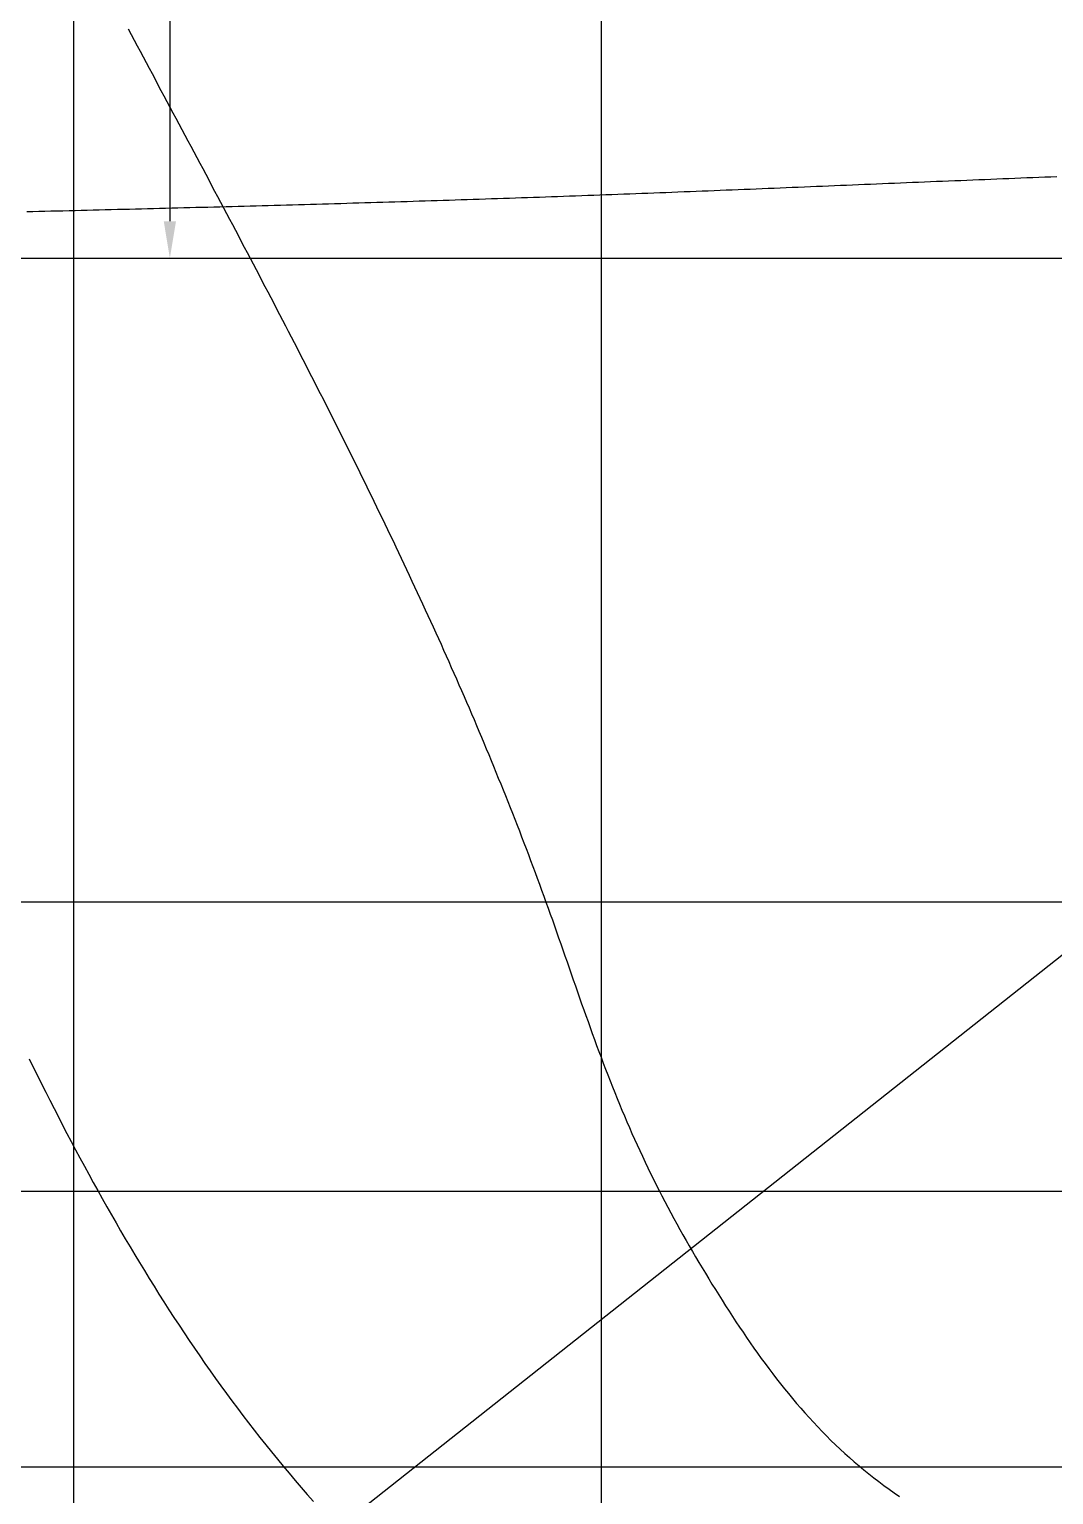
# Model space of a CAD drawing. Extents: x 3 to 181, y 2 to 128.
# Drawn here: x 86.16 to 91.73, y 86.27 to 94.24 of the extents above; entities that cross this region are included whole.
import ezdxf

# ---------------------------------------------------------------- set-up
doc = ezdxf.new("R2010")
doc.units = 0
doc.linetypes.add('ACAD_ISO02W100', pattern=[15, 12, -3])
doc.layers.get('0').update_dxf_attribs({"linetype": 'CONTINUOUS'})

msp = doc.modelspace()

# ---------------------------------------------------------------- linework, layer by layer
at = {"linetype": 'BYBLOCK'}
msp.add_line((86.9267, 93.1926), (86.9253, 99.0977), dxfattribs=at)
for p, q in [((86.403, 80.4193), (86.403, 95.6918)), ((89.2704, 80.4193), (89.2704, 95.6918)), ((92.1377, 89.4914), (80.6682, 89.4914)), ((92.1377, 89.4914), (80.6683, 89.4914)), ((92.1377, 89.4914), (80.6683, 80.4193)), ((92.1377, 89.4914), (80.8265, 89.4914)), ((92.1377, 89.4914), (80.9743, 89.4914)), ((92.1377, 89.4914), (81.2645, 89.4914)), ((92.1377, 89.4914), (82.3088, 89.4914)), ((92.1377, 89.4914), (82.357, 89.4914)), ((92.1377, 89.4914), (83.371, 89.4914)), ((92.1377, 89.4914), (86.2721, 89.4914)), ((92.1377, 89.4914), (87.1377, 89.4914)), ((80.6683, 87.9221), (92.1377, 87.9221)), ((92.1377, 86.4209), (80.6683, 86.4221))]:
    msp.add_line(p, q)
at = {"linetype": 'ACAD_ISO02W100'}
msp.add_line((80.6671, 92.9926), (92.1377, 92.9926), dxfattribs=at)
for points in [[(86.698, 94.2378, 0), (86.7143, 94.2075, 0), (86.7306, 94.1772, 0), (86.7469, 94.1468, 0), (86.7631, 94.1165, 0), (86.7794, 94.0861, 0), (86.7957, 94.0558, 0), (86.812, 94.0254, 0), (86.8282, 93.9951, 0), (86.8445, 93.9647, 0), (86.8607, 93.9344, 0), (86.877, 93.904, 0), (86.8932, 93.8737, 0), (86.9095, 93.8433, 0), (86.9257, 93.8129, 0), (86.9419, 93.7826, 0), (86.9582, 93.7522, 0), (86.9744, 93.7218, 0), (86.9906, 93.6914, 0), (87.0068, 93.661, 0), (87.023, 93.6306, 0), (87.0392, 93.6002, 0), (87.0554, 93.5699, 0), (87.0716, 93.5395, 0), (87.0878, 93.509, 0), (87.1039, 93.4786, 0), (87.1201, 93.4482, 0), (87.1363, 93.4178, 0), (87.1524, 93.3874, 0), (87.1686, 93.357, 0), (87.1847, 93.3265, 0), (87.2008, 93.2961, 0), (87.217, 93.2657, 0), (87.2331, 93.2352, 0), (87.2492, 93.2048, 0), (87.2653, 93.1743, 0), (87.2814, 93.1439, 0), (87.2975, 93.1134, 0), (87.3135, 93.0829, 0), (87.3296, 93.0524, 0), (87.3456, 93.022, 0), (87.3617, 92.9915, 0), (87.3777, 92.961, 0), (87.3937, 92.9305, 0), (87.4097, 92.9, 0), (87.4257, 92.8695, 0), (87.4417, 92.8389, 0), (87.4576, 92.8084, 0), (87.4736, 92.7779, 0), (87.4895, 92.7473, 0), (87.5054, 92.7168, 0), (87.5213, 92.6862, 0), (87.5372, 92.6557, 0), (87.5531, 92.6251, 0), (87.5689, 92.5945, 0), (87.5847, 92.5639, 0), (87.6005, 92.5333, 0), (87.6163, 92.5027, 0), (87.6321, 92.4721, 0), (87.6478, 92.4414, 0), (87.6636, 92.4108, 0), (87.6793, 92.3801, 0), (87.6949, 92.3495, 0), (87.7106, 92.3188, 0), (87.7262, 92.2881, 0), (87.7419, 92.2574, 0), (87.7575, 92.2267, 0), (87.773, 92.196, 0), (87.7886, 92.1653, 0), (87.8041, 92.1346, 0), (87.8196, 92.1038, 0), (87.835, 92.073, 0), (87.8505, 92.0423, 0), (87.8659, 92.0115, 0), (87.8813, 91.9807, 0), (87.8966, 91.9499, 0), (87.912, 91.9191, 0), (87.9273, 91.8882, 0), (87.9425, 91.8574, 0), (87.9578, 91.8265, 0), (87.973, 91.7956, 0), (87.9882, 91.7648, 0), (88.0033, 91.7338, 0), (88.0184, 91.7029, 0), (88.0335, 91.672, 0), (88.0486, 91.6411, 0), (88.0636, 91.6101, 0), (88.0786, 91.5791, 0), (88.0935, 91.5481, 0), (88.1085, 91.5171, 0), (88.1233, 91.4861, 0), (88.1382, 91.4551, 0), (88.153, 91.424, 0), (88.1678, 91.3929, 0), (88.1825, 91.3619, 0), (88.1972, 91.3308, 0), (88.2119, 91.2996, 0), (88.2265, 91.2685, 0), (88.2411, 91.2374, 0), (88.2556, 91.2062, 0), (88.2701, 91.175, 0), (88.2846, 91.1438, 0), (88.299, 91.1126, 0), (88.3134, 91.0813, 0), (88.3277, 91.0501, 0), (88.342, 91.0188, 0), (88.3563, 90.9875, 0), (88.3705, 90.9562, 0), (88.3847, 90.9249, 0), (88.3988, 90.8935, 0), (88.4129, 90.8621, 0), (88.4269, 90.8308, 0), (88.4409, 90.7993, 0), (88.4548, 90.7679, 0), (88.4687, 90.7365, 0), (88.4826, 90.705, 0), (88.4964, 90.6735, 0), (88.5101, 90.642, 0), (88.5238, 90.6105, 0), (88.5375, 90.5789, 0), (88.5511, 90.5473, 0), (88.5646, 90.5158, 0), (88.5781, 90.4841, 0), (88.5916, 90.4525, 0), (88.605, 90.4208, 0), (88.6184, 90.3892, 0), (88.6316, 90.3575, 0), (88.6449, 90.3257, 0), (88.6581, 90.294, 0), (88.6712, 90.2622, 0), (88.6843, 90.2304, 0), (88.6973, 90.1986, 0), (88.7103, 90.1668, 0), (88.7232, 90.1349, 0), (88.7361, 90.103, 0), (88.7489, 90.0711, 0), (88.7616, 90.0392, 0), (88.7743, 90.0072, 0), (88.787, 89.9752, 0), (88.7995, 89.9432, 0), (88.8121, 89.9112, 0), (88.8245, 89.8791, 0), (88.8369, 89.847, 0), (88.8492, 89.8149, 0), (88.8615, 89.7828, 0), (88.8737, 89.7506, 0), (88.8859, 89.7185, 0), (88.898, 89.6862, 0), (88.91, 89.654, 0), (88.9219, 89.6217, 0), (88.9338, 89.5894, 0), (88.9457, 89.5571, 0), (88.9574, 89.5248, 0), (88.9691, 89.4924, 0), (88.9808, 89.46, 0), (88.9924, 89.4276, 0), (89.0039, 89.3951, 0), (89.0154, 89.3627, 0), (89.0268, 89.3302, 0), (89.0382, 89.2977, 0), (89.0496, 89.2652, 0), (89.0609, 89.2326, 0), (89.0723, 89.2001, 0), (89.0836, 89.1676, 0), (89.0949, 89.1351, 0), (89.1062, 89.1025, 0), (89.1176, 89.07, 0), (89.1289, 89.0375, 0), (89.1403, 89.005, 0), (89.1517, 88.9725, 0), (89.1631, 88.9401, 0), (89.1746, 88.9076, 0), (89.1861, 88.8752, 0), (89.1977, 88.8428, 0), (89.2094, 88.8104, 0), (89.2211, 88.7781, 0), (89.2328, 88.7458, 0), (89.2447, 88.7135, 0), (89.2566, 88.6812, 0), (89.2687, 88.649, 0), (89.2808, 88.6169, 0), (89.293, 88.5848, 0), (89.3054, 88.5527, 0), (89.3179, 88.5207, 0), (89.3304, 88.4888, 0), (89.3432, 88.4569, 0), (89.356, 88.4251, 0), (89.369, 88.3933, 0), (89.3822, 88.3616, 0), (89.3954, 88.3299, 0), (89.4089, 88.2984, 0), (89.4225, 88.2669, 0), (89.4363, 88.2355, 0), (89.4503, 88.2042, 0), (89.4645, 88.1729, 0), (89.4788, 88.1417, 0), (89.4933, 88.1106, 0), (89.508, 88.0796, 0), (89.5228, 88.0487, 0), (89.5379, 88.0178, 0), (89.5531, 87.987, 0), (89.5684, 87.9563, 0), (89.5839, 87.9257, 0), (89.5996, 87.8951, 0), (89.6155, 87.8647, 0), (89.6315, 87.8342, 0), (89.6477, 87.8039, 0), (89.664, 87.7736, 0), (89.6805, 87.7434, 0), (89.6971, 87.7133, 0), (89.7139, 87.6833, 0), (89.7308, 87.6533, 0), (89.7479, 87.6234, 0), (89.7652, 87.5935, 0), (89.7825, 87.5638, 0), (89.8001, 87.5341, 0), (89.8177, 87.5044, 0), (89.8355, 87.4749, 0), (89.8535, 87.4454, 0), (89.8715, 87.4159, 0), (89.8897, 87.3866, 0), (89.9081, 87.3573, 0), (89.9266, 87.328, 0), (89.9452, 87.2988, 0), (89.9639, 87.2697, 0), (89.9828, 87.2407, 0), (90.0018, 87.2118, 0), (90.021, 87.1829, 0), (90.0403, 87.1542, 0), (90.0598, 87.1256, 0), (90.0795, 87.0971, 0), (90.0994, 87.0687, 0), (90.1194, 87.0405, 0), (90.1396, 87.0125, 0), (90.16, 86.9845, 0), (90.1806, 86.9568, 0), (90.2015, 86.9292, 0), (90.2225, 86.9019, 0), (90.2438, 86.8747, 0), (90.2652, 86.8477, 0), (90.2869, 86.8209, 0), (90.3089, 86.7943, 0), (90.3311, 86.768, 0), (90.3535, 86.7419, 0), (90.3762, 86.7161, 0), (90.3992, 86.6905, 0), (90.4224, 86.6652, 0), (90.4459, 86.6401, 0), (90.4696, 86.6153, 0), (90.4937, 86.5909, 0), (90.518, 86.5667, 0), (90.5427, 86.5428, 0), (90.5676, 86.5192, 0), (90.5929, 86.496, 0), (90.6184, 86.4731, 0), (90.6443, 86.4505, 0), (90.6705, 86.4283, 0), (90.697, 86.4064, 0), (90.7237, 86.3848, 0), (90.7508, 86.3635, 0), (90.7781, 86.3426, 0), (90.8057, 86.322, 0), (90.8336, 86.3018, 0), (90.8617, 86.2819, 0), (90.89, 86.2623, 0)], [(86.1475, 93.2452, 0), (86.1803, 93.2461, 0), (86.2131, 93.2469, 0), (86.246, 93.2477, 0), (86.2788, 93.2485, 0), (86.3116, 93.2493, 0), (86.3444, 93.2501, 0), (86.3772, 93.2509, 0), (86.41, 93.2517, 0), (86.4429, 93.2525, 0), (86.4757, 93.2534, 0), (86.5085, 93.2542, 0), (86.5413, 93.255, 0), (86.5742, 93.2558, 0), (86.607, 93.2566, 0), (86.6398, 93.2575, 0), (86.6726, 93.2583, 0), (86.7055, 93.2591, 0), (86.7383, 93.2599, 0), (86.7711, 93.2608, 0), (86.8039, 93.2616, 0), (86.8367, 93.2624, 0), (86.8696, 93.2633, 0), (86.9024, 93.2641, 0), (86.9352, 93.265, 0), (86.968, 93.2658, 0), (87.0008, 93.2667, 0), (87.0337, 93.2675, 0), (87.0665, 93.2684, 0), (87.0993, 93.2692, 0), (87.1321, 93.2701, 0), (87.1649, 93.271, 0), (87.1977, 93.2718, 0), (87.2305, 93.2727, 0), (87.2633, 93.2736, 0), (87.2961, 93.2745, 0), (87.3289, 93.2753, 0), (87.3617, 93.2762, 0), (87.3945, 93.2771, 0), (87.4273, 93.278, 0), (87.4601, 93.2789, 0), (87.4929, 93.2798, 0), (87.5257, 93.2807, 0), (87.5585, 93.2817, 0), (87.5913, 93.2826, 0), (87.6241, 93.2835, 0), (87.6569, 93.2844, 0), (87.6896, 93.2854, 0), (87.7224, 93.2863, 0), (87.7552, 93.2872, 0), (87.788, 93.2882, 0), (87.8208, 93.2891, 0), (87.8535, 93.2901, 0), (87.8863, 93.2911, 0), (87.9191, 93.292, 0), (87.9519, 93.293, 0), (87.9846, 93.294, 0), (88.0174, 93.2949, 0), (88.0502, 93.2959, 0), (88.0829, 93.2969, 0), (88.1157, 93.2979, 0), (88.1484, 93.2989, 0), (88.1812, 93.2999, 0), (88.214, 93.3009, 0), (88.2467, 93.3019, 0), (88.2795, 93.303, 0), (88.3122, 93.304, 0), (88.345, 93.305, 0), (88.3777, 93.3061, 0), (88.4105, 93.3071, 0), (88.4432, 93.3081, 0), (88.476, 93.3092, 0), (88.5087, 93.3103, 0), (88.5415, 93.3113, 0), (88.5742, 93.3124, 0), (88.607, 93.3135, 0), (88.6397, 93.3145, 0), (88.6724, 93.3156, 0), (88.7052, 93.3167, 0), (88.7379, 93.3178, 0), (88.7706, 93.3189, 0), (88.8034, 93.32, 0), (88.8361, 93.3212, 0), (88.8688, 93.3223, 0), (88.9016, 93.3234, 0), (88.9343, 93.3245, 0), (88.967, 93.3257, 0), (88.9997, 93.3268, 0), (89.0325, 93.328, 0), (89.0652, 93.3291, 0), (89.0979, 93.3303, 0), (89.1306, 93.3315, 0), (89.1634, 93.3327, 0), (89.1961, 93.3338, 0), (89.2288, 93.335, 0), (89.2615, 93.3362, 0), (89.2942, 93.3374, 0), (89.3269, 93.3386, 0), (89.3597, 93.3399, 0), (89.3924, 93.3411, 0), (89.4251, 93.3423, 0), (89.4578, 93.3436, 0), (89.4905, 93.3448, 0), (89.5232, 93.346, 0), (89.5559, 93.3473, 0), (89.5886, 93.3486, 0), (89.6213, 93.3498, 0), (89.654, 93.3511, 0), (89.6867, 93.3524, 0), (89.7194, 93.3536, 0), (89.7522, 93.3549, 0), (89.7849, 93.3562, 0), (89.8176, 93.3575, 0), (89.8503, 93.3588, 0), (89.8829, 93.3601, 0), (89.9156, 93.3614, 0), (89.9483, 93.3627, 0), (89.981, 93.364, 0), (90.0137, 93.3653, 0), (90.0464, 93.3667, 0), (90.0791, 93.368, 0), (90.1118, 93.3693, 0), (90.1445, 93.3706, 0), (90.1772, 93.372, 0), (90.2099, 93.3733, 0), (90.2426, 93.3746, 0), (90.2753, 93.376, 0), (90.308, 93.3773, 0), (90.3406, 93.3787, 0), (90.3733, 93.38, 0), (90.406, 93.3813, 0), (90.4387, 93.3827, 0), (90.4714, 93.384, 0), (90.5041, 93.3854, 0), (90.5368, 93.3867, 0), (90.5694, 93.3881, 0), (90.6021, 93.3895, 0), (90.6348, 93.3908, 0), (90.6675, 93.3922, 0), (90.7002, 93.3935, 0), (90.7328, 93.3949, 0), (90.7655, 93.3962, 0), (90.7982, 93.3976, 0), (90.8309, 93.3989, 0), (90.8636, 93.4003, 0), (90.8962, 93.4016, 0), (90.9289, 93.403, 0), (90.9616, 93.4044, 0), (90.9943, 93.4057, 0), (91.0269, 93.4071, 0), (91.0596, 93.4084, 0), (91.0923, 93.4098, 0), (91.125, 93.4111, 0), (91.1576, 93.4125, 0), (91.1903, 93.4138, 0), (91.223, 93.4151, 0), (91.2557, 93.4165, 0), (91.2883, 93.4178, 0), (91.321, 93.4192, 0), (91.3537, 93.4205, 0), (91.3863, 93.4218, 0), (91.419, 93.4231, 0), (91.4517, 93.4245, 0), (91.4844, 93.4258, 0), (91.517, 93.4271, 0), (91.5497, 93.4284, 0), (91.5824, 93.4297, 0), (91.615, 93.4311, 0), (91.6477, 93.4324, 0), (91.6804, 93.4337, 0), (91.713, 93.435, 0), (91.7457, 93.4362, 0)], [(86.1602, 88.6411, 0), (86.1826, 88.5957, 0), (86.2051, 88.5504, 0), (86.2277, 88.5052, 0), (86.2504, 88.46, 0), (86.2732, 88.415, 0), (86.2961, 88.37, 0), (86.3192, 88.325, 0), (86.3425, 88.2802, 0), (86.3658, 88.2354, 0), (86.3893, 88.1908, 0), (86.413, 88.1462, 0), (86.4367, 88.1017, 0), (86.4607, 88.0573, 0), (86.4848, 88.013, 0), (86.509, 87.9688, 0), (86.5334, 87.9247, 0), (86.558, 87.8807, 0), (86.5827, 87.8369, 0), (86.6076, 87.7931, 0), (86.6326, 87.7494, 0), (86.6578, 87.7059, 0), (86.6832, 87.6624, 0), (86.7088, 87.6191, 0), (86.7346, 87.5759, 0), (86.7605, 87.5329, 0), (86.7866, 87.4899, 0), (86.813, 87.4471, 0), (86.8395, 87.4045, 0), (86.8662, 87.3619, 0), (86.8931, 87.3195, 0), (86.9202, 87.2772, 0), (86.9475, 87.2351, 0), (86.975, 87.1931, 0), (87.0028, 87.1513, 0), (87.0307, 87.1096, 0), (87.0589, 87.0681, 0), (87.0873, 87.0267, 0), (87.1159, 86.9855, 0), (87.1447, 86.9444, 0), (87.1738, 86.9035, 0), (87.2031, 86.8628, 0), (87.2326, 86.8222, 0), (87.2624, 86.7818, 0), (87.2924, 86.7416, 0), (87.3226, 86.7015, 0), (87.3531, 86.6617, 0), (87.3839, 86.622, 0), (87.4149, 86.5825, 0), (87.4461, 86.5431, 0), (87.4776, 86.504, 0), (87.5094, 86.465, 0), (87.5414, 86.4263, 0), (87.5737, 86.3877, 0), (87.6063, 86.3493, 0), (87.6391, 86.3111, 0), (87.6721, 86.2731, 0), (87.7053, 86.2351, 0)]]:
    msp.add_polyline3d(points)
msp.add_solid([(86.9586, 93.1926), (86.9253, 92.9926), (86.892, 93.1926)])

doc.saveas('drawing.dxf')
